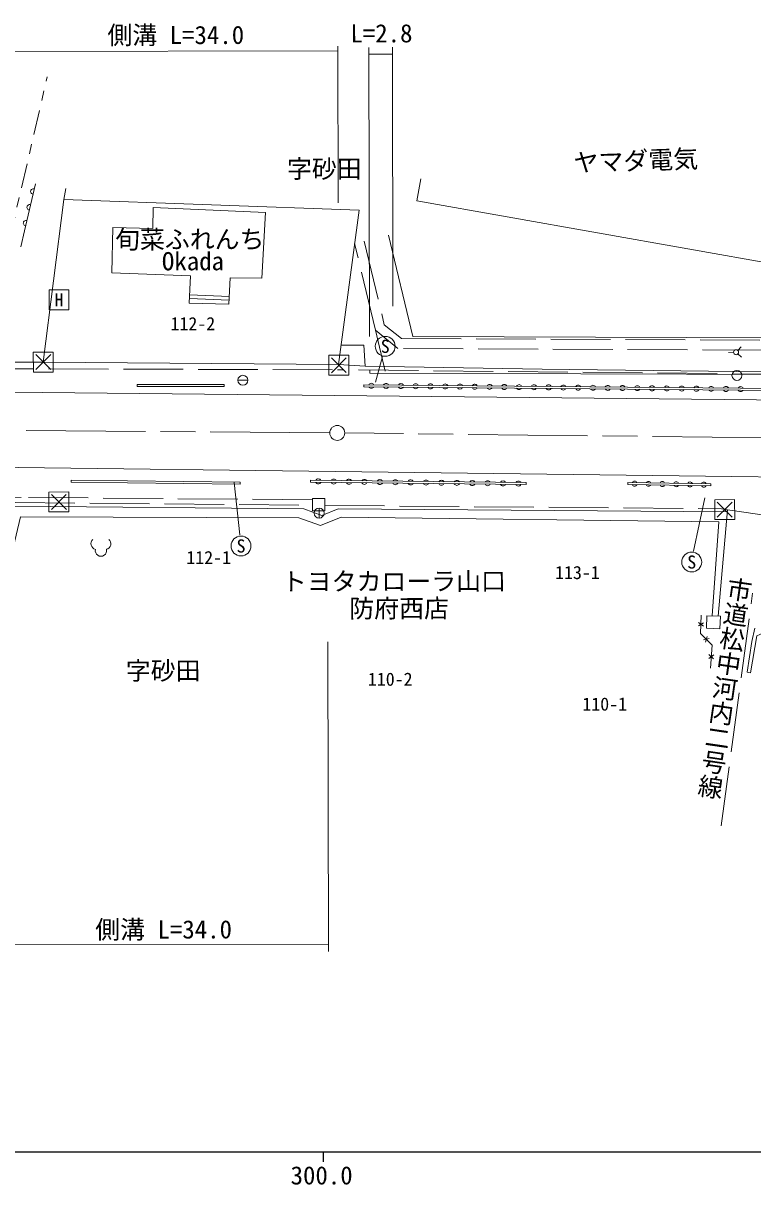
# Model space of a CAD drawing. Units: millimetres, scale not verified. Extents: x 40000 to 680000, y 20000 to 380000.
# Drawn here: x 337884 to 411131, y 201701 to 318359 of the extents above; entities that cross this region are included whole.
import ezdxf
from ezdxf.enums import TextEntityAlignment as Align

# ---------------------------------------------------------------- set-up
doc = ezdxf.new("R2010")
doc.units = ezdxf.units.MM
doc.header["$LTSCALE"] = 1000
for name, pattern in [('CHAIN', [18.5, 12, -1.5, 3.5, -1.5]), ('DASHED', [7.5, 6, -1.5]), ('USER1', [5.5, 2.5, -1, 1, -1])]:
    doc.linetypes.add(name, pattern=pattern)
for name, color, linetype, lineweight in [('M-BGD', 7, 'Continuous', 13), ('M-BGD-EXST', 7, 'Continuous', 13), ('M-BMK', 2, 'CHAIN', 13), ('M-BMK-SRVR', 3, 'Continuous', 13), ('M-STR-HTXT', 7, 'Continuous', 13), ('M-TTL-BAND', 7, 'Continuous', 25)]:
    doc.layers.add(name, color=color, linetype=linetype, lineweight=lineweight)
doc.layers.add('M-BMK-HTXT', color=7, linetype='Continuous')
doc.styles.add('@ＭＳ ゴシック', font='')
doc.styles.add('ＭＳ ゴシック', font='')
doc.styles.get('@ＭＳ ゴシック').set_extended_font_data('@MS Gothic')
doc.styles.get('ＭＳ ゴシック').set_extended_font_data('MS Gothic')

msp = doc.modelspace()

# ---------------------------------------------------------------- linework, layer by layer
at = {"layer": 'M-BGD', "linetype": 'USER1'}
msp.add_line((336465, 296460), (340292, 312967), dxfattribs=at)
at = {"layer": 'M-BGD'}
for p, q in [((339111, 302245), (338742, 300661)), ((377415, 300515), (377808, 302721)), ((338742, 300661), (338372, 299077)), ((377415, 300515), (420898, 292809)), ((338372, 299077), (338003, 297493)), ((338003, 297493), (337633, 295909)), ((377005, 286891), (374570, 297062)), ((358562, 290546), (354573, 290707)), ((358582, 290929), (354589, 291090)), ((373244, 287516), (374230, 283411)), ((377005, 286891), (423574, 286726)), ((335702, 284316), (339896, 284329)), ((349335, 282070), (358061, 282071)), ((349335, 282070), (349335, 281870)), ((349335, 281870), (358061, 281871)), ((358061, 282071), (358061, 281871)), ((372092, 281851), (372094, 282051)), ((422534, 281403), (372092, 281851)), ((422536, 281603), (372094, 282051)), ((342688, 272468), (342685, 272268)), ((342685, 272268), (359665, 272076)), ((342688, 272468), (359667, 272276)), ((359667, 272276), (359665, 272076)), ((366730, 272254), (366733, 272454)), ((388376, 272017), (366730, 272254)), ((388378, 272217), (366733, 272454)), ((388376, 272017), (388378, 272217)), ((398573, 272028), (398576, 272228)), ((406916, 271909), (398573, 272028)), ((406919, 272109), (398576, 272228)), ((406919, 272109), (406916, 271909)), ((368158, 270628), (366918, 270626)), ((366918, 270626), (366921, 269386)), ((368161, 269388), (368158, 270628)), ((366921, 269386), (368161, 269388)), ((406186, 258142), (405675, 257835)), ((405686, 258160), (406174, 257817)), ((405963, 258906), (405897, 257070)), ((406533, 258846), (406483, 257587)), ((407882, 258792), (406533, 258846)), ((407832, 257533), (407882, 258792)), ((405897, 257070), (407041, 255903)), ((406546, 256765), (406391, 256209)), ((406483, 257587), (407832, 257533)), ((406189, 256415), (406748, 256559)), ((407041, 255903), (406892, 253590)), ((407229, 254936), (406704, 254559)), ((406730, 254968), (407203, 254527))]:
    msp.add_line(p, q, dxfattribs=at)
at = {"layer": 'M-BGD', "linetype": 'DASHED'}
for p, q in [((373244, 287516), (371154, 296244)), ((375500, 285704), (373244, 287516)), ((434570, 285419), (375500, 285704)), ((332935, 283662), (369436, 283555)), ((415060, 283096), (369436, 283555)), ((369529, 284086), (372211, 283925)), ((368160, 269931), (407981, 269593)), ((407981, 269593), (408594, 269498)), ((407947, 237736), (411103, 261128))]:
    msp.add_line(p, q, dxfattribs=at)
at = {"layer": 'M-BGD'}
for points in [[(369529, 284086), (371627, 299594), (341955, 300658), (342144, 301764)], [(341955, 300658), (339896, 284329), (369529, 284086)], [(369789, 286010), (372087, 286035), (372211, 283925)], [(519461, 279616), (418025, 280485), (320211, 281476), (216900, 282880), (135047, 284197), (82881, 285051)], [(372211, 283925), (389988, 283604), (415059, 283301)], [(372682, 283522), (372678, 283217), (415060, 283096)], [(569530, 271159), (440880, 272435), (324050, 273899), (209264, 275428), (124818, 276543), (69083, 277364)], [(408576, 269285), (369496, 269590), (367872, 268910), (366059, 269583), (336986, 269869), (335400, 262929)], [(407674, 258800), (408594, 269498), (413020, 268867)], [(336157, 262708), (337619, 268797), (365566, 268689), (367716, 267923), (369822, 268738), (407727, 268299), (407053, 258825)], [(411355, 257606), (411027, 256273), (410578, 253185), (410907, 253124), (411556, 256841), (412155, 257100), (428604, 255015), (447797, 252494)]]:
    msp.add_lwpolyline(points, dxfattribs=at)
msp.add_lwpolyline([(346896, 297858), (346791, 293277), (354665, 292974), (354555, 290254), (358541, 290151), (358677, 292789), (361831, 292761), (362193, 299335), (350946, 299865), (350890, 297749)], close=True, dxfattribs=at)
at = {"layer": 'M-BGD', "linetype": 'DASHED'}
for points in [[(372127, 296477), (374136, 288081), (375854, 286703), (434222, 286421)], [(366919, 270498), (337663, 270733), (328269, 270886), (299183, 271465), (270436, 271855), (229305, 272167)], [(331669, 270212), (337063, 270220), (366920, 269947)]]:
    msp.add_lwpolyline(points, dxfattribs=at)
at = {"layer": 'M-BGD'}
for centre, radius, start, end in [((338899, 301459), 272, 71.07302, 262.67083), ((338530, 299875), 272, 71.07235, 262.66992), ((338161, 298291), 272, 71.07315, 262.66864), ((372835, 281974), 279, 207.00668, 331.9731), ((372834, 281916), 279, 27.00675, 151.97302), ((374318, 281960), 279, 207.00816, 331.97278), ((374318, 281903), 279, 27.00808, 151.97285), ((375802, 281947), 279, 207.00675, 331.97302), ((375802, 281890), 279, 27.00816, 151.97278), ((377286, 281934), 279, 207.00668, 331.9731), ((377285, 281876), 279, 27.00675, 151.97302), ((378769, 281921), 279, 207.00808, 331.97285), ((378769, 281863), 279, 27.00808, 151.97285), ((380253, 281908), 279, 207.00675, 331.97302), ((380252, 281850), 279, 27.00866, 151.97233), ((381736, 281894), 279, 207.00866, 331.97233), ((381736, 281837), 279, 27.00675, 151.97302), ((383220, 281881), 279, 207.00808, 331.97285), ((383220, 281824), 279, 27.00808, 151.97285), ((384704, 281868), 279, 207.00675, 331.97302), ((384703, 281810), 279, 27.00668, 151.9731), ((386187, 281855), 279, 207.00816, 331.97278), ((386187, 281797), 279, 27.00675, 151.97302), ((387671, 281842), 279, 207.00808, 331.97285), ((387670, 281784), 279, 27.00816, 151.97278), ((389154, 281828), 279, 207.00668, 331.9731), ((389154, 281771), 279, 27.00668, 151.9731), ((390638, 281815), 279, 207.00816, 331.97278), ((390637, 281758), 279, 27.00726, 151.97257), ((392122, 281802), 279, 207.00697, 331.97402), ((392121, 281744), 279, 27.00816, 151.97278), ((393605, 281789), 279, 207.00668, 331.9731), ((393605, 281731), 279, 27.00668, 151.9731), ((395089, 281776), 279, 207.00816, 331.97278), ((395088, 281718), 279, 27.00639, 151.97454), ((396572, 281762), 279, 207.00646, 331.97447), ((396572, 281705), 279, 27.00816, 151.97278), ((398056, 281749), 279, 207.00668, 331.9731), ((398055, 281692), 279, 27.00675, 151.97302), ((399540, 281736), 279, 207.00808, 331.97285), ((399539, 281678), 279, 27.00639, 151.97454), ((401023, 281723), 279, 207.00646, 331.97447), ((401023, 281665), 279, 27.00816, 151.97278), ((402507, 281710), 279, 207.00668, 331.9731), ((402506, 281652), 279, 27.00675, 151.97302), ((403990, 281696), 279, 207.00808, 331.97285), ((403990, 281639), 279, 27.00639, 151.97454), ((405474, 281683), 279, 207.00675, 331.97302), ((405473, 281626), 279, 27.00808, 151.97285), ((406958, 281670), 279, 207.00675, 331.97302), ((406957, 281612), 279, 27.00675, 151.97302), ((408441, 281657), 279, 207.00808, 331.97285), ((408441, 281599), 279, 27.00816, 151.97278), ((409925, 281644), 279, 207.00675, 331.97302), ((409924, 281586), 279, 27.00808, 151.97285), ((367505, 272392), 296, 208.97039, 329.77799), ((367504, 272299), 296, 28.96873, 149.77965), ((369051, 272375), 296, 208.96881, 329.77957), ((369050, 272282), 296, 28.96928, 149.77915), ((370597, 272358), 296, 208.96873, 329.77965), ((370596, 272265), 296, 28.97039, 149.77799), ((372143, 272341), 296, 208.97047, 329.77792), ((372142, 272248), 296, 28.96928, 149.77915), ((373690, 272324), 296, 208.96873, 329.77965), ((373689, 272231), 296, 28.96873, 149.77965), ((375236, 272307), 296, 208.96881, 329.77957), ((375235, 272215), 296, 28.9701, 149.7794), ((376782, 272290), 296, 208.97039, 329.77799), ((376781, 272198), 296, 28.96881, 149.77957), ((378328, 272274), 296, 208.96881, 329.77957), ((378327, 272181), 296, 28.96873, 149.77965), ((379874, 272257), 296, 208.96873, 329.77965), ((379873, 272164), 296, 28.97017, 149.77932), ((381420, 272240), 296, 208.97039, 329.77799), ((381419, 272147), 296, 28.97039, 149.77799), ((382966, 272223), 296, 208.96928, 329.77915), ((382965, 272130), 296, 28.96881, 149.77957), ((384512, 272206), 296, 208.96873, 329.77965), ((384511, 272113), 296, 28.96873, 149.77965), ((386058, 272189), 296, 208.97094, 329.7775), ((386057, 272096), 296, 28.97047, 149.77792), ((387605, 272172), 296, 208.9701, 329.7794), ((387604, 272079), 296, 28.96873, 149.77965), ((399270, 272122), 254, 203.36168, 335.00753), ((399270, 272114), 254, 23.36049, 155.00878), ((400660, 272103), 254, 203.36159, 335.00762), ((400660, 272094), 254, 23.36168, 155.00753), ((402051, 272083), 254, 203.36195, 335.00856), ((402051, 272075), 254, 23.36168, 155.00753), ((403441, 272063), 254, 203.36168, 335.00753), ((403441, 272055), 254, 23.36223, 155.00704), ((404832, 272043), 254, 203.36168, 335.00753), ((404831, 272035), 254, 23.36159, 155.00762), ((406222, 272023), 254, 203.36223, 335.00704), ((406222, 272015), 254, 23.3614, 155.00905)]:
    msp.add_arc(centre, radius, start, end, dxfattribs=at)
at = {"layer": 'M-BGD-EXST'}
for p, q in [((409626, 285500), (409967, 285865)), ((339145, 285077), (340648, 283580)), ((339148, 283577), (340645, 285080)), ((368820, 284763), (370323, 283266)), ((368823, 283263), (370320, 284766)), ((373250, 282314), (373948, 284891)), ((408706, 285292), (409206, 285309)), ((409638, 285147), (410003, 284806)), ((359437, 282501), (360437, 282503)), ((359057, 272239), (359634, 266971)), ((340709, 271026), (342212, 269529)), ((340712, 269526), (342209, 271029)), ((406328, 270701), (405187, 265342)), ((367591, 269657), (367593, 268657)), ((407564, 270258), (409067, 268761)), ((407567, 268758), (409064, 270261))]:
    msp.add_line(p, q, dxfattribs=at)
for points in [[(340478, 289581), (342478, 289585), (342474, 291585), (340474, 291581)], [(338898, 283327), (340898, 283331), (340894, 285331), (338894, 285327)], [(368574, 283013), (370574, 283017), (370570, 285017), (368570, 285013)], [(340462, 269275), (342462, 269279), (342458, 271279), (340458, 271275)], [(407318, 268507), (409318, 268511), (409314, 270511), (407314, 270507)]]:
    msp.add_lwpolyline(points, close=True, dxfattribs=at)
for centre, radius in [((374229, 285912), 1000), ((409455, 285318), 250), ((409543, 282984), 500), ((359937, 282502), 500), ((367592, 269157), 500), ((359748, 265858), 1000), ((405002, 264245), 1000)]:
    msp.add_circle(centre, radius, dxfattribs=at)
for centre, radius, start, end in [((345261, 266082), 576, 130.71418, 257.58234), ((346111, 266084), 576, 282.64013, 49.51142), ((345687, 265386), 566, 166.42647, 13.79757)]:
    msp.add_arc(centre, radius, start, end, dxfattribs=at)
at = {"layer": 'M-BMK'}
for p, q in [((368664, 277220), (270152, 277991)), ((468545, 276109), (370164, 277206))]:
    msp.add_line(p, q, dxfattribs=at)
at = {"layer": 'M-BMK-SRVR'}
msp.add_circle((369414, 277214), 750, dxfattribs=at)
at = {"layer": 'M-STR-HTXT'}
for p, q in [((331978, 315502), (369480, 315576)), ((369510, 300317), (369479, 316046)), ((372581, 315918), (372638, 286891)), ((372582, 315254), (374950, 315258)), ((374999, 289939), (374948, 315949)), ((368543, 225142), (368482, 256214)), ((368541, 225870), (334725, 225804))]:
    msp.add_line(p, q, dxfattribs=at)
at = {"layer": 'M-TTL-BAND'}
for p, q in [((40000, 205000), (579000, 205000)), ((368000, 205000), (368000, 204000))]:
    msp.add_line(p, q, dxfattribs=at)

# ---------------------------------------------------------------- texts
at = {"layer": 'M-BGD-EXST', "style": 'ＭＳ ゴシック'}
for s, p in [('H', (341476, 290583)), ('S', (374229, 285912)), ('S', (359748, 265858)), ('S', (405002, 264245))]:
    msp.add_text(s, height=1320, rotation=0.112, dxfattribs=at).set_placement(p, align=Align.MIDDLE_CENTER)
at = {"layer": 'M-BMK-HTXT', "style": 'ＭＳ ゴシック'}
msp.add_text('ヤマダ電気', height=1833, rotation=1.951, dxfattribs=at).set_placement((399440, 303098), align=Align.BOTTOM_CENTER)
for s, height, p in [('字砂田', 1833, (368113, 303739)), ('112-2', 1320, (354914, 288186)), ('112-1', 1320, (356501, 264696)), ('113-1', 1320, (393526, 263193)), ('字砂田', 1833, (351930, 253337)), ('110-2', 1320, (374730, 252478)), ('110-1', 1320, (396265, 249982))]:
    msp.add_text(s, height=height, rotation=0.112, dxfattribs=at).set_placement(p, align=Align.MIDDLE_CENTER)
for s, p in [('旬菜ふれんち', (347101, 297558)), ('Okada', (351804, 295374)), ('トヨタカローラ山口', (363844, 263209)), ('防府西店', (370624, 260500))]:
    msp.add_text(s, height=1833, rotation=0.112, dxfattribs=at).set_placement(p, align=Align.TOP_LEFT)
at = {"layer": 'M-BMK-HTXT', "style": '@ＭＳ ゴシック'}
msp.add_text('市道松中河内二号線', height=1833, rotation=261.673, dxfattribs=at).set_placement((408496, 262911), align=Align.BOTTOM_LEFT)
at = {"layer": 'M-STR-HTXT', "style": 'ＭＳ ゴシック'}
for s, p in [('側溝 L=34.0', (353200, 317178)), ('L=2.8', (373849, 317348)), ('側溝 L=34.0', (351980, 227345))]:
    msp.add_text(s, height=1833, rotation=0.112, dxfattribs=at).set_placement(p, align=Align.MIDDLE_CENTER)
at = {"layer": 'M-TTL-BAND', "style": 'ＭＳ ゴシック'}
msp.add_text('300.0', height=1833, dxfattribs=at).set_placement((367844, 201181), align=Align.BOTTOM_CENTER)

doc.saveas('drawing.dxf')
